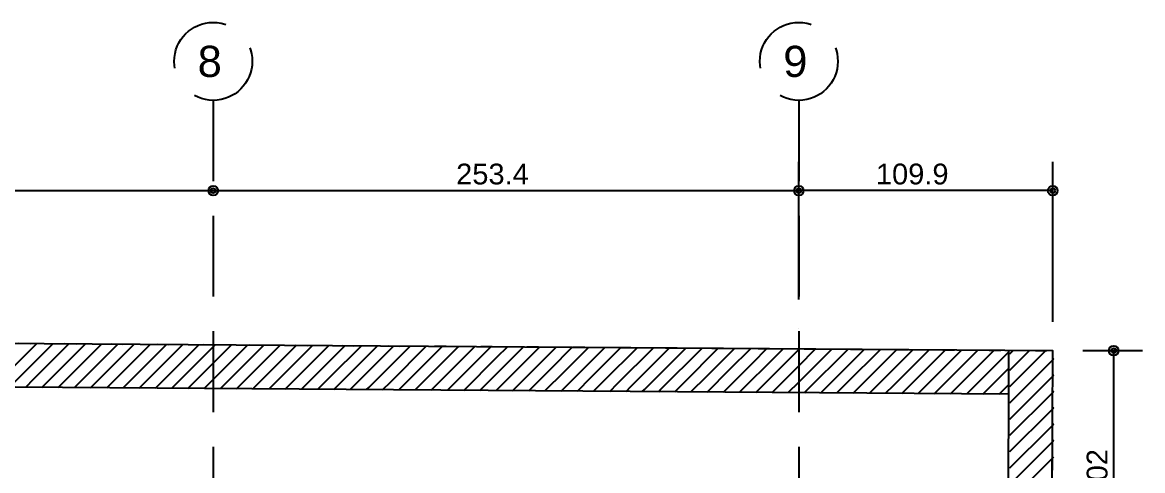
# Model space of a CAD drawing. Extents: x 0 to 119, y 0 to 84.
# Drawn here: x 39.49 to 49.18, y 73.25 to 77.13 of the extents above; entities that cross this region are included whole.
import ezdxf

# ---------------------------------------------------------------- set-up
doc = ezdxf.new("R2010")
doc.units = 0
doc.header["$MEASUREMENT"] = 0
doc.linetypes.add('ESTILO_TQS_0001', pattern=[1, 0.7, -0.3])
doc.linetypes.add('ESTILO_TQS_0002', pattern=[0.4, 0.1, -0.3])
for name, color, linetype in [('1', 3, 'CONTINUOUS'), ('10', 252, 'CONTINUOUS'), ('18', 6, 'CONTINUOUS'), ('3', 7, 'CONTINUOUS'), ('32', 250, 'CONTINUOUS'), ('50', 7, 'CONTINUOUS')]:
    doc.layers.add(name, color=color, linetype=linetype)
doc.styles.add('TQS_ARIAL', font='arial.ttf')

msp = doc.modelspace()

# ---------------------------------------------------------------- linework, layer by layer
at = {"layer": '1', "color": 3, "linetype": 'ESTILO_TQS_0001'}
for p, q in [((41.141232, 76.455536), (41.141232, 11.436753)), ((46.209465, 76.455536), (46.209465, 11.436753))]:
    msp.add_line(p, q, dxfattribs=at)
for centre in [(41.141232, 76.793036), (46.209465, 76.793036)]:
    msp.add_circle(centre, 0.3375, dxfattribs=at)
at = {"layer": '10', "color": 252, "linetype": 'Continuous'}
for p, q in [((23.857184, 74.462136), (48.407078, 74.288142)), ((48.02588, 73.910871), (48.02588, 74.290815)), ((48.393649, 70.052212), (48.407078, 74.288142))]:
    msp.add_line(p, q, dxfattribs=at)
msp.add_lwpolyline([(48.013651, 70.053417), (48.02588, 73.910871), (23.861312, 74.082097)], dxfattribs=at)
at = {"layer": '18', "color": 6, "linetype": 'Continuous'}
for p, q in [((39.42085, 74.156704), (39.61461, 74.350463)), ((39.505408, 74.09984), (39.755038, 74.34947)), ((39.589965, 74.042976), (39.895466, 74.348477)), ((39.674523, 73.986112), (40.035894, 74.347483)), ((39.834537, 74.004705), (40.176322, 74.34649)), ((40.024706, 74.053453), (40.31675, 74.345496)), ((40.214876, 74.102201), (40.457178, 74.344503)), ((40.405045, 74.150949), (40.597605, 74.343509)), ((40.595215, 74.199697), (40.738033, 74.342516)), ((40.641555, 73.963195), (40.975554, 74.297193)), ((40.781982, 73.9622), (41.141232, 74.321451)), ((40.785384, 74.248445), (40.878461, 74.341523)), ((40.975554, 74.297193), (41.018889, 74.340529)), ((41.141232, 74.321451), (41.155521, 74.335739)), ((41.141232, 74.18003), (41.26647, 74.305267)), ((41.141232, 74.038608), (41.377419, 74.274795)), ((41.155521, 74.335739), (41.159317, 74.339535)), ((41.26647, 74.305267), (41.299741, 74.338538)), ((41.377419, 74.274795), (41.440165, 74.337541)), ((41.488368, 74.244323), (41.58059, 74.336544)), ((41.599317, 74.21385), (41.721014, 74.335547)), ((41.710266, 74.183378), (41.861438, 74.33455)), ((41.821216, 74.152906), (42.001863, 74.333553)), ((41.932165, 74.122434), (42.142287, 74.332556)), ((42.043114, 74.091961), (42.282711, 74.331559)), ((42.154063, 74.061489), (42.423136, 74.330562)), ((42.265012, 74.031017), (42.56356, 74.329565)), ((42.375961, 74.000545), (42.703984, 74.328568)), ((42.48691, 73.970072), (42.844409, 74.327571)), ((42.677161, 74.018902), (42.984833, 74.326574)), ((42.888377, 73.947275), (43.252077, 74.310975)), ((43.028803, 73.94628), (43.36783, 74.285307)), ((43.029982, 74.230301), (43.125257, 74.325577)), ((43.252077, 74.310975), (43.265683, 74.324581)), ((43.36783, 74.285307), (43.406111, 74.323588)), ((43.483583, 74.259638), (43.546539, 74.322594)), ((43.599336, 74.23397), (43.686966, 74.3216)), ((43.715089, 74.208302), (43.827394, 74.320607)), ((43.830842, 74.182633), (43.967822, 74.319613)), ((43.946595, 74.156965), (44.108249, 74.318619)), ((44.062348, 74.131296), (44.248677, 74.317626)), ((44.178101, 74.105628), (44.389105, 74.316632)), ((44.293854, 74.07996), (44.529532, 74.315638)), ((44.409607, 74.054291), (44.66996, 74.314645)), ((44.52536, 74.028623), (44.810388, 74.313651)), ((44.641112, 74.002954), (44.950815, 74.312657)), ((44.756865, 73.977286), (45.091243, 74.311664)), ((44.872618, 73.951618), (45.231671, 74.31067)), ((45.010501, 73.948079), (45.372098, 74.309676)), ((45.211569, 74.007726), (45.512526, 74.308682)), ((45.412637, 74.067372), (45.652954, 74.307689)), ((45.613705, 74.127019), (45.793381, 74.306695)), ((45.814773, 74.186666), (45.933809, 74.305701)), ((45.837329, 73.926379), (46.209465, 74.298514)), ((46.015842, 74.246313), (46.074237, 74.304708)), ((46.209465, 74.298514), (46.214664, 74.303714)), ((46.209465, 74.157093), (46.355085, 74.302714)), ((46.209465, 74.015672), (46.495507, 74.301714)), ((46.271491, 73.936277), (46.635928, 74.300714)), ((46.44873, 73.972094), (46.776349, 74.299714)), ((46.625969, 74.007912), (46.916771, 74.298714)), ((46.803208, 74.043729), (47.057192, 74.297714)), ((46.980447, 74.079547), (47.197613, 74.296714)), ((47.157686, 74.115365), (47.338035, 74.295714)), ((47.334925, 74.151182), (47.478456, 74.294714)), ((47.512164, 74.187), (47.618877, 74.293713)), ((47.662871, 73.913443), (48.02588, 74.276452)), ((47.689403, 74.222817), (47.759299, 74.292713)), ((47.866642, 74.258635), (47.89972, 74.291713)), ((40.360703, 73.965185), (40.595215, 74.199697)), ((40.501129, 73.96419), (40.785384, 74.248445)), ((40.922408, 73.961205), (41.141232, 74.18003)), ((41.203261, 73.959215), (41.488368, 74.244323)), ((41.343687, 73.95822), (41.599317, 74.21385)), ((41.484114, 73.957225), (41.710266, 74.183378)), ((42.74795, 73.94827), (43.029982, 74.230301)), ((43.169229, 73.945285), (43.483583, 74.259638)), ((43.309656, 73.94429), (43.599336, 74.23397)), ((43.450082, 73.943295), (43.715089, 74.208302)), ((43.590508, 73.9423), (43.830842, 74.182633)), ((45.556477, 73.928369), (45.814773, 74.186666)), ((45.696903, 73.927374), (46.015842, 74.246313)), ((47.382019, 73.915433), (47.640939, 74.174354)), ((47.438172, 74.113008), (47.512164, 74.187)), ((47.522445, 73.914438), (47.843706, 74.235699)), ((47.640939, 74.174354), (47.689403, 74.222817)), ((47.843706, 74.235699), (47.866642, 74.258635)), ((39.377718, 73.97215), (39.505408, 74.09984)), ((40.07985, 73.967175), (40.214876, 74.102201)), ((40.220276, 73.96618), (40.405045, 74.150949)), ((41.62454, 73.95623), (41.821216, 74.152906)), ((41.764966, 73.955235), (41.932165, 74.122434)), ((41.905393, 73.95424), (42.043114, 74.091961)), ((43.730935, 73.941305), (43.946595, 74.156965)), ((43.871361, 73.940309), (44.062348, 74.131296)), ((44.011787, 73.939314), (44.178101, 74.105628)), ((44.152213, 73.938319), (44.293854, 74.07996)), ((45.41605, 73.929364), (45.613705, 74.127019)), ((45.977755, 73.925384), (46.209465, 74.157093)), ((46.829871, 73.928971), (46.980447, 74.079547)), ((47.032638, 73.990317), (47.157686, 74.115365)), ((47.235405, 74.051662), (47.334925, 74.151182)), ((47.241592, 73.916428), (47.438172, 74.113008)), ((47.803297, 73.912448), (48.02588, 74.135031)), ((39.518144, 73.971155), (39.589965, 74.042976)), ((39.658571, 73.97016), (39.674523, 73.986112)), ((39.798997, 73.969165), (39.834537, 74.004705)), ((39.939424, 73.96817), (40.024706, 74.053453)), ((41.062835, 73.96021), (41.141232, 74.038608)), ((42.045819, 73.953245), (42.154063, 74.061489)), ((42.186245, 73.95225), (42.265012, 74.031017)), ((42.326671, 73.951255), (42.375961, 74.000545)), ((42.607524, 73.949265), (42.677161, 74.018902)), ((44.29264, 73.937324), (44.409607, 74.054291)), ((44.433066, 73.936329), (44.52536, 74.028623)), ((44.573492, 73.935334), (44.641112, 74.002954)), ((44.713919, 73.934339), (44.756865, 73.977286)), ((45.135198, 73.931354), (45.211569, 74.007726)), ((45.275624, 73.930359), (45.412637, 74.067372)), ((46.118182, 73.924389), (46.209465, 74.015672)), ((46.399034, 73.922399), (46.44873, 73.972094)), ((46.539461, 73.921404), (46.625969, 74.007912)), ((46.679887, 73.920408), (46.803208, 74.043729)), ((46.96074, 73.918418), (47.032638, 73.990317)), ((47.101166, 73.917423), (47.235405, 74.051662)), ((47.943724, 73.911453), (48.02588, 73.99361)), ((42.467098, 73.95026), (42.48691, 73.970072)), ((44.854345, 73.933344), (44.872618, 73.951618)), ((44.994771, 73.932349), (45.010501, 73.948079)), ((46.258608, 73.923394), (46.271491, 73.936277)), ((46.820313, 73.919413), (46.829871, 73.928971))]:
    msp.add_line(p, q, dxfattribs=at)
at = {"layer": '3', "color": 7, "linetype": 'ESTILO_TQS_0002'}
for p, q in [((23.857184, 74.462136), (48.417076, 74.288108)), ((48.393649, 70.052212), (48.407078, 74.288142))]:
    msp.add_line(p, q, dxfattribs=at)
at = {"layer": '32', "color": 250, "linetype": 'Continuous'}
for p, q in [((46.209465, 74.730614), (46.209465, 75.923494)), ((48.407078, 74.538142), (48.407078, 75.923494)), ((37.254341, 75.673494), (41.141232, 75.673494)), ((41.141232, 75.673494), (41.141232, 75.673494)), ((41.141232, 75.673494), (46.209465, 75.673494)), ((41.141232, 75.673494), (41.141232, 75.673494)), ((46.209465, 75.673494), (46.209465, 75.673494)), ((48.407078, 75.673494), (46.209465, 75.673494)), ((46.209465, 74.480614), (46.209465, 74.480614)), ((48.407078, 74.288142), (48.407078, 74.288142)), ((48.417076, 74.288108), (48.417076, 74.288108)), ((48.667076, 74.288108), (49.184597, 74.288108)), ((48.934597, 72.248614), (48.934597, 74.288108))]:
    msp.add_line(p, q, dxfattribs=at)
for centre, radius in [((41.141232, 75.673494), 0.041625), ((41.141232, 75.673494), 0.041625), ((41.141232, 75.673494), 0.02075), ((41.141232, 75.673494), 0.02075), ((46.209465, 75.673494), 0.041625), ((46.209465, 75.673494), 0.041625), ((46.209465, 75.673494), 0.02075), ((46.209465, 75.673494), 0.02075), ((48.407078, 75.673494), 0.041625), ((48.407078, 75.673494), 0.02075), ((48.934597, 74.288108), 0.041625), ((48.934597, 74.288108), 0.02075)]:
    msp.add_circle(centre, radius, dxfattribs=at)
at = {"layer": '50', "linetype": 'Continuous'}
for p, q in [((48.035878, 74.261283), (48.06517, 74.290576)), ((48.035878, 74.119862), (48.205607, 74.289591)), ((48.035878, 73.978441), (48.346044, 74.288607)), ((48.03601, 73.837152), (48.413109, 74.214251)), ((48.413109, 74.214251), (48.414663, 74.215805)), ((48.414663, 74.215805), (48.415444, 74.216586)), ((48.415444, 74.216586), (48.415933, 74.217075)), ((48.415933, 74.217075), (48.416163, 74.217305)), ((48.416333, 74.217474), (48.416549, 74.217691)), ((48.405083, 74.064804), (48.409783, 74.069503)), ((48.409783, 74.069503), (48.412143, 74.071863)), ((48.412143, 74.071863), (48.413621, 74.073341)), ((48.413621, 74.073341), (48.414317, 74.074037)), ((48.414317, 74.074037), (48.41483, 74.07455)), ((48.41483, 74.07455), (48.415485, 74.075205)), ((48.415485, 74.075205), (48.415758, 74.075478)), ((48.415758, 74.075478), (48.416031, 74.075752)), ((48.416361, 74.076082), (48.416824, 74.076545)), ((48.036263, 73.695984), (48.405083, 74.064804)), ((48.036517, 73.554816), (48.397057, 73.915356)), ((48.397057, 73.915356), (48.404902, 73.923201)), ((48.404902, 73.923201), (48.408842, 73.927141)), ((48.408842, 73.927141), (48.411309, 73.929608)), ((48.411309, 73.929608), (48.412471, 73.93077)), ((48.412471, 73.93077), (48.413327, 73.931626)), ((48.413327, 73.931626), (48.41442, 73.932719)), ((48.41442, 73.932719), (48.414876, 73.933175)), ((48.414876, 73.933175), (48.415332, 73.933631)), ((48.415332, 73.933631), (48.415555, 73.933854)), ((48.415555, 73.933854), (48.41578, 73.934079)), ((48.415884, 73.934182), (48.416656, 73.934955)), ((48.400021, 73.776899), (48.405541, 73.782418)), ((48.405541, 73.782418), (48.408996, 73.785874)), ((48.408996, 73.785874), (48.410625, 73.787502)), ((48.410625, 73.787502), (48.411823, 73.788701)), ((48.411823, 73.788701), (48.413356, 73.790233)), ((48.413356, 73.790233), (48.413995, 73.790872)), ((48.413995, 73.790872), (48.414633, 73.791511)), ((48.414633, 73.791511), (48.414946, 73.791823)), ((48.414946, 73.791823), (48.415261, 73.792139)), ((48.415406, 73.792283), (48.416488, 73.793366)), ((48.035878, 73.695598), (48.036263, 73.695984)), ((48.03677, 73.413648), (48.389032, 73.765909)), ((48.389032, 73.765909), (48.400021, 73.776899)), ((48.037024, 73.27248), (48.381006, 73.616462)), ((48.381006, 73.616462), (48.395141, 73.630597)), ((48.395141, 73.630597), (48.402239, 73.637696)), ((48.402239, 73.637696), (48.406684, 73.642141)), ((48.406684, 73.642141), (48.408779, 73.644235)), ((48.408779, 73.644235), (48.41032, 73.645777)), ((48.41032, 73.645777), (48.412291, 73.647748)), ((48.412291, 73.647748), (48.413113, 73.648569)), ((48.413113, 73.648569), (48.413935, 73.649391)), ((48.413935, 73.649391), (48.414336, 73.649792)), ((48.414336, 73.649792), (48.414742, 73.650198)), ((48.414928, 73.650384), (48.41632, 73.651776)), ((48.035878, 73.554177), (48.036517, 73.554816)), ((48.39026, 73.484295), (48.398938, 73.492973)), ((48.398938, 73.492973), (48.404372, 73.498407)), ((48.404372, 73.498407), (48.406932, 73.500967)), ((48.406932, 73.500967), (48.408817, 73.502852)), ((48.408817, 73.502852), (48.411227, 73.505262)), ((48.411227, 73.505262), (48.412231, 73.506266)), ((48.412231, 73.506266), (48.413236, 73.507271)), ((48.413236, 73.507271), (48.413726, 73.507761)), ((48.413726, 73.507761), (48.414222, 73.508257)), ((48.414222, 73.508257), (48.41445, 73.508485)), ((48.41445, 73.508485), (48.416152, 73.510187)), ((48.035878, 73.412755), (48.03677, 73.413648)), ((48.037277, 73.131312), (48.37298, 73.467015)), ((48.37298, 73.467015), (48.39026, 73.484295)), ((48.037531, 72.990144), (48.364954, 73.317568)), ((48.364954, 73.317568), (48.385379, 73.337993)), ((48.385379, 73.337993), (48.395637, 73.348251)), ((48.395637, 73.348251), (48.40206, 73.354674)), ((48.40206, 73.354674), (48.405086, 73.3577)), ((48.405086, 73.3577), (48.407314, 73.359928)), ((48.407314, 73.359928), (48.410162, 73.362776)), ((48.410162, 73.362776), (48.411349, 73.363963)), ((48.411349, 73.363963), (48.412537, 73.36515)), ((48.412537, 73.36515), (48.413117, 73.36573)), ((48.413117, 73.36573), (48.413703, 73.366317)), ((48.413703, 73.366317), (48.413972, 73.366585)), ((48.413972, 73.366585), (48.415984, 73.368598)), ((48.035878, 73.271334), (48.037024, 73.27248))]:
    msp.add_line(p, q, dxfattribs=at)

# ---------------------------------------------------------------- texts
at = {"layer": '1', "color": 3, "linetype": 'ESTILO_TQS_0001', "style": 'TQS_ARIAL'}
for s, p in [('8', (41.006232, 76.658036)), ('9', (46.074465, 76.658036))]:
    msp.add_text(s, height=0.27, dxfattribs=at).set_placement(p)
at = {"layer": '32', "color": 250, "linetype": 'Continuous', "style": 'TQS_ARIAL'}
for s, p in [('253.4', (43.243349, 75.727494)), ('109.9', (46.876272, 75.727494))]:
    msp.add_text(s, height=0.18, dxfattribs=at).set_placement(p)
msp.add_text('102', height=0.18, rotation=90, dxfattribs=at).set_placement((48.880597, 73.016361))

doc.saveas('drawing.dxf')
